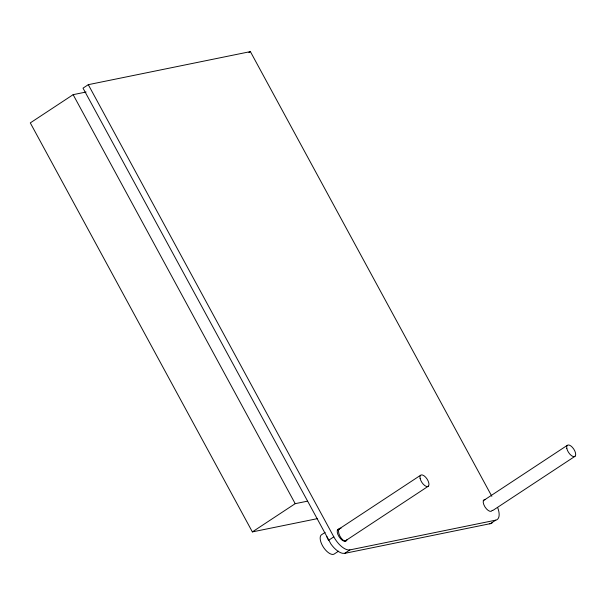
<?xml version="1.0" encoding="UTF-8"?>
<svg xmlns="http://www.w3.org/2000/svg" width="606" height="606" viewBox="0 0 606 606"><rect width="100%" height="100%" fill="white"/><g stroke="black" fill="none" stroke-linecap="round" stroke-linejoin="round"><path stroke-width="0.91" d="M86.105 92.021L73.137 94.665L30.3 122.897L252.369 531.901L317.211 518.683M491.837 496.314L250.384 51.616L88.294 84.673L83.022 88.143L330.937 544.037A16.953 7.825 56.6 0 0 342.329 553.263L344.64 553.376L490.481 523.629L495.753 520.16A16.953 7.825 56.6 0 0 497.685 507.661M248.877 52.608L250.384 51.616M252.369 531.901L295.205 503.669L307.25 501.215M325.127 532.386L321.233 534.954A11.567 5.34 56.6 0 0 323.983 548.044A11.567 5.34 56.6 0 0 334.626 553.748L338.519 551.187M337.322 530.144L420.579 475.263M495.753 520.16L349.912 549.9A16.953 7.825 56.6 0 1 333.808 536.855L328.535 540.332A16.953 7.825 56.6 0 1 326.748 536.469M345.094 541.06L428.359 486.179M344.64 553.376L349.912 549.9M483.247 500.738L567.299 445.342M492.602 510.616L575.079 456.257M88.294 84.673L333.808 536.855M73.137 94.665L295.205 503.669M347.071 539.825A7.06 3.348 62.2 0 1 339.921 536.143A7.06 3.348 62.2 0 1 341.026 528.258M346.503 540.158A7.06 3.265 56.6 0 1 339.012 536.681A7.06 3.265 56.6 0 1 339.595 529.106M492.314 522.698A16.953 7.825 56.6 0 1 489.353 523.72M492.186 510.244A6.825 3.151 56.6 0 1 484.952 506.889A6.825 3.151 56.6 0 1 485.512 499.571M566.815 448.455A6.719 3.106 56.6 0 0 574.352 456.621A6.719 3.106 56.6 0 0 572.39 447.319A6.719 3.106 56.6 0 0 566.815 448.455M420.102 478.376A6.719 3.106 56.6 0 0 427.631 486.542A6.719 3.106 56.6 0 0 425.677 477.24A6.719 3.106 56.6 0 0 420.102 478.376"/></g></svg>
